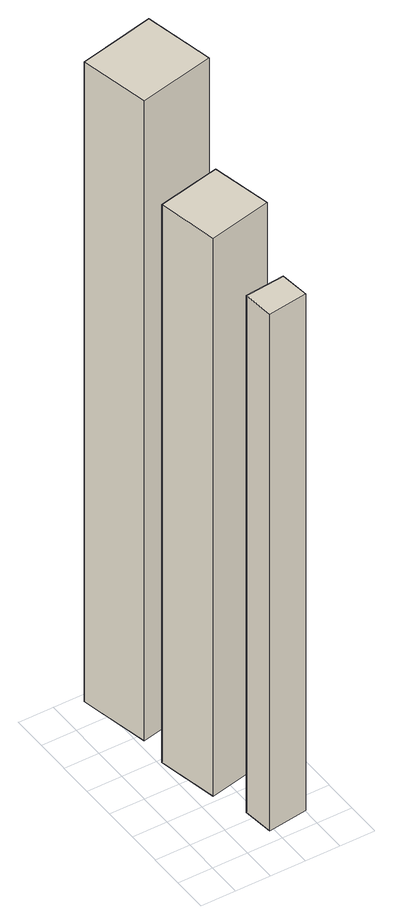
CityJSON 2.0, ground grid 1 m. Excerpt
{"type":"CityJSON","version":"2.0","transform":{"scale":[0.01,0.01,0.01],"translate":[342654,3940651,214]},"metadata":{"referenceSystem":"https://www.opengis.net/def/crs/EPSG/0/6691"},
"CityObjects":{
"building1":{"type":"Building","attributes":{"measuredHeight":18.4,"BuildingIDAttribute.prefecture":"14","BuildingIDAttribute.city":"14151","BuildingDetailAttribute.surveyYear":2015},"geometry":[{"type":"Solid","lod":"1","boundaries":[[[[0,1,2,3]],[[2,4,5,3]],[[1,6,4,2]],[[0,7,6,1]],[[3,5,7,0]],[[4,6,7,5]]]]}]},
"building2":{"type":"Building","attributes":{"measuredHeight":20.7,"BuildingIDAttribute.prefecture":"14","BuildingIDAttribute.city":"14151","BuildingDetailAttribute.surveyYear":2015},"geometry":[{"type":"Solid","lod":"1","boundaries":[[[[8,9,10,11]],[[10,12,13,11]],[[9,14,12,10]],[[8,15,14,9]],[[11,13,15,8]],[[12,14,15,13]]]]}]},
"building3":{"type":"Building","attributes":{"measuredHeight":22.6,"BuildingIDAttribute.prefecture":"14","BuildingIDAttribute.city":"14151","BuildingDetailAttribute.surveyYear":2015},"geometry":[{"type":"Solid","lod":"1","boundaries":[[[[16,17,18,19]],[[18,20,21,19]],[[17,22,20,18]],[[16,23,22,17]],[[19,21,23,16]],[[20,22,23,21]]]]}]}
},
"vertices":[
[189,37,56],[179,125,56],[292,136,56],[302,52,56],[292,136,1705],[302,52,1705],[179,125,1705],[189,37,1705],
[145,218,56],[109,389,56],[288,427,56],[325,257,56],[288,427,1836],[325,257,1836],[109,389,1836],[145,218,1836],
[80,422,115],[37,621,115],[254,668,115],[297,468,115],[254,668,2156],[297,468,2156],[37,621,2156],[80,422,2156]
]}
